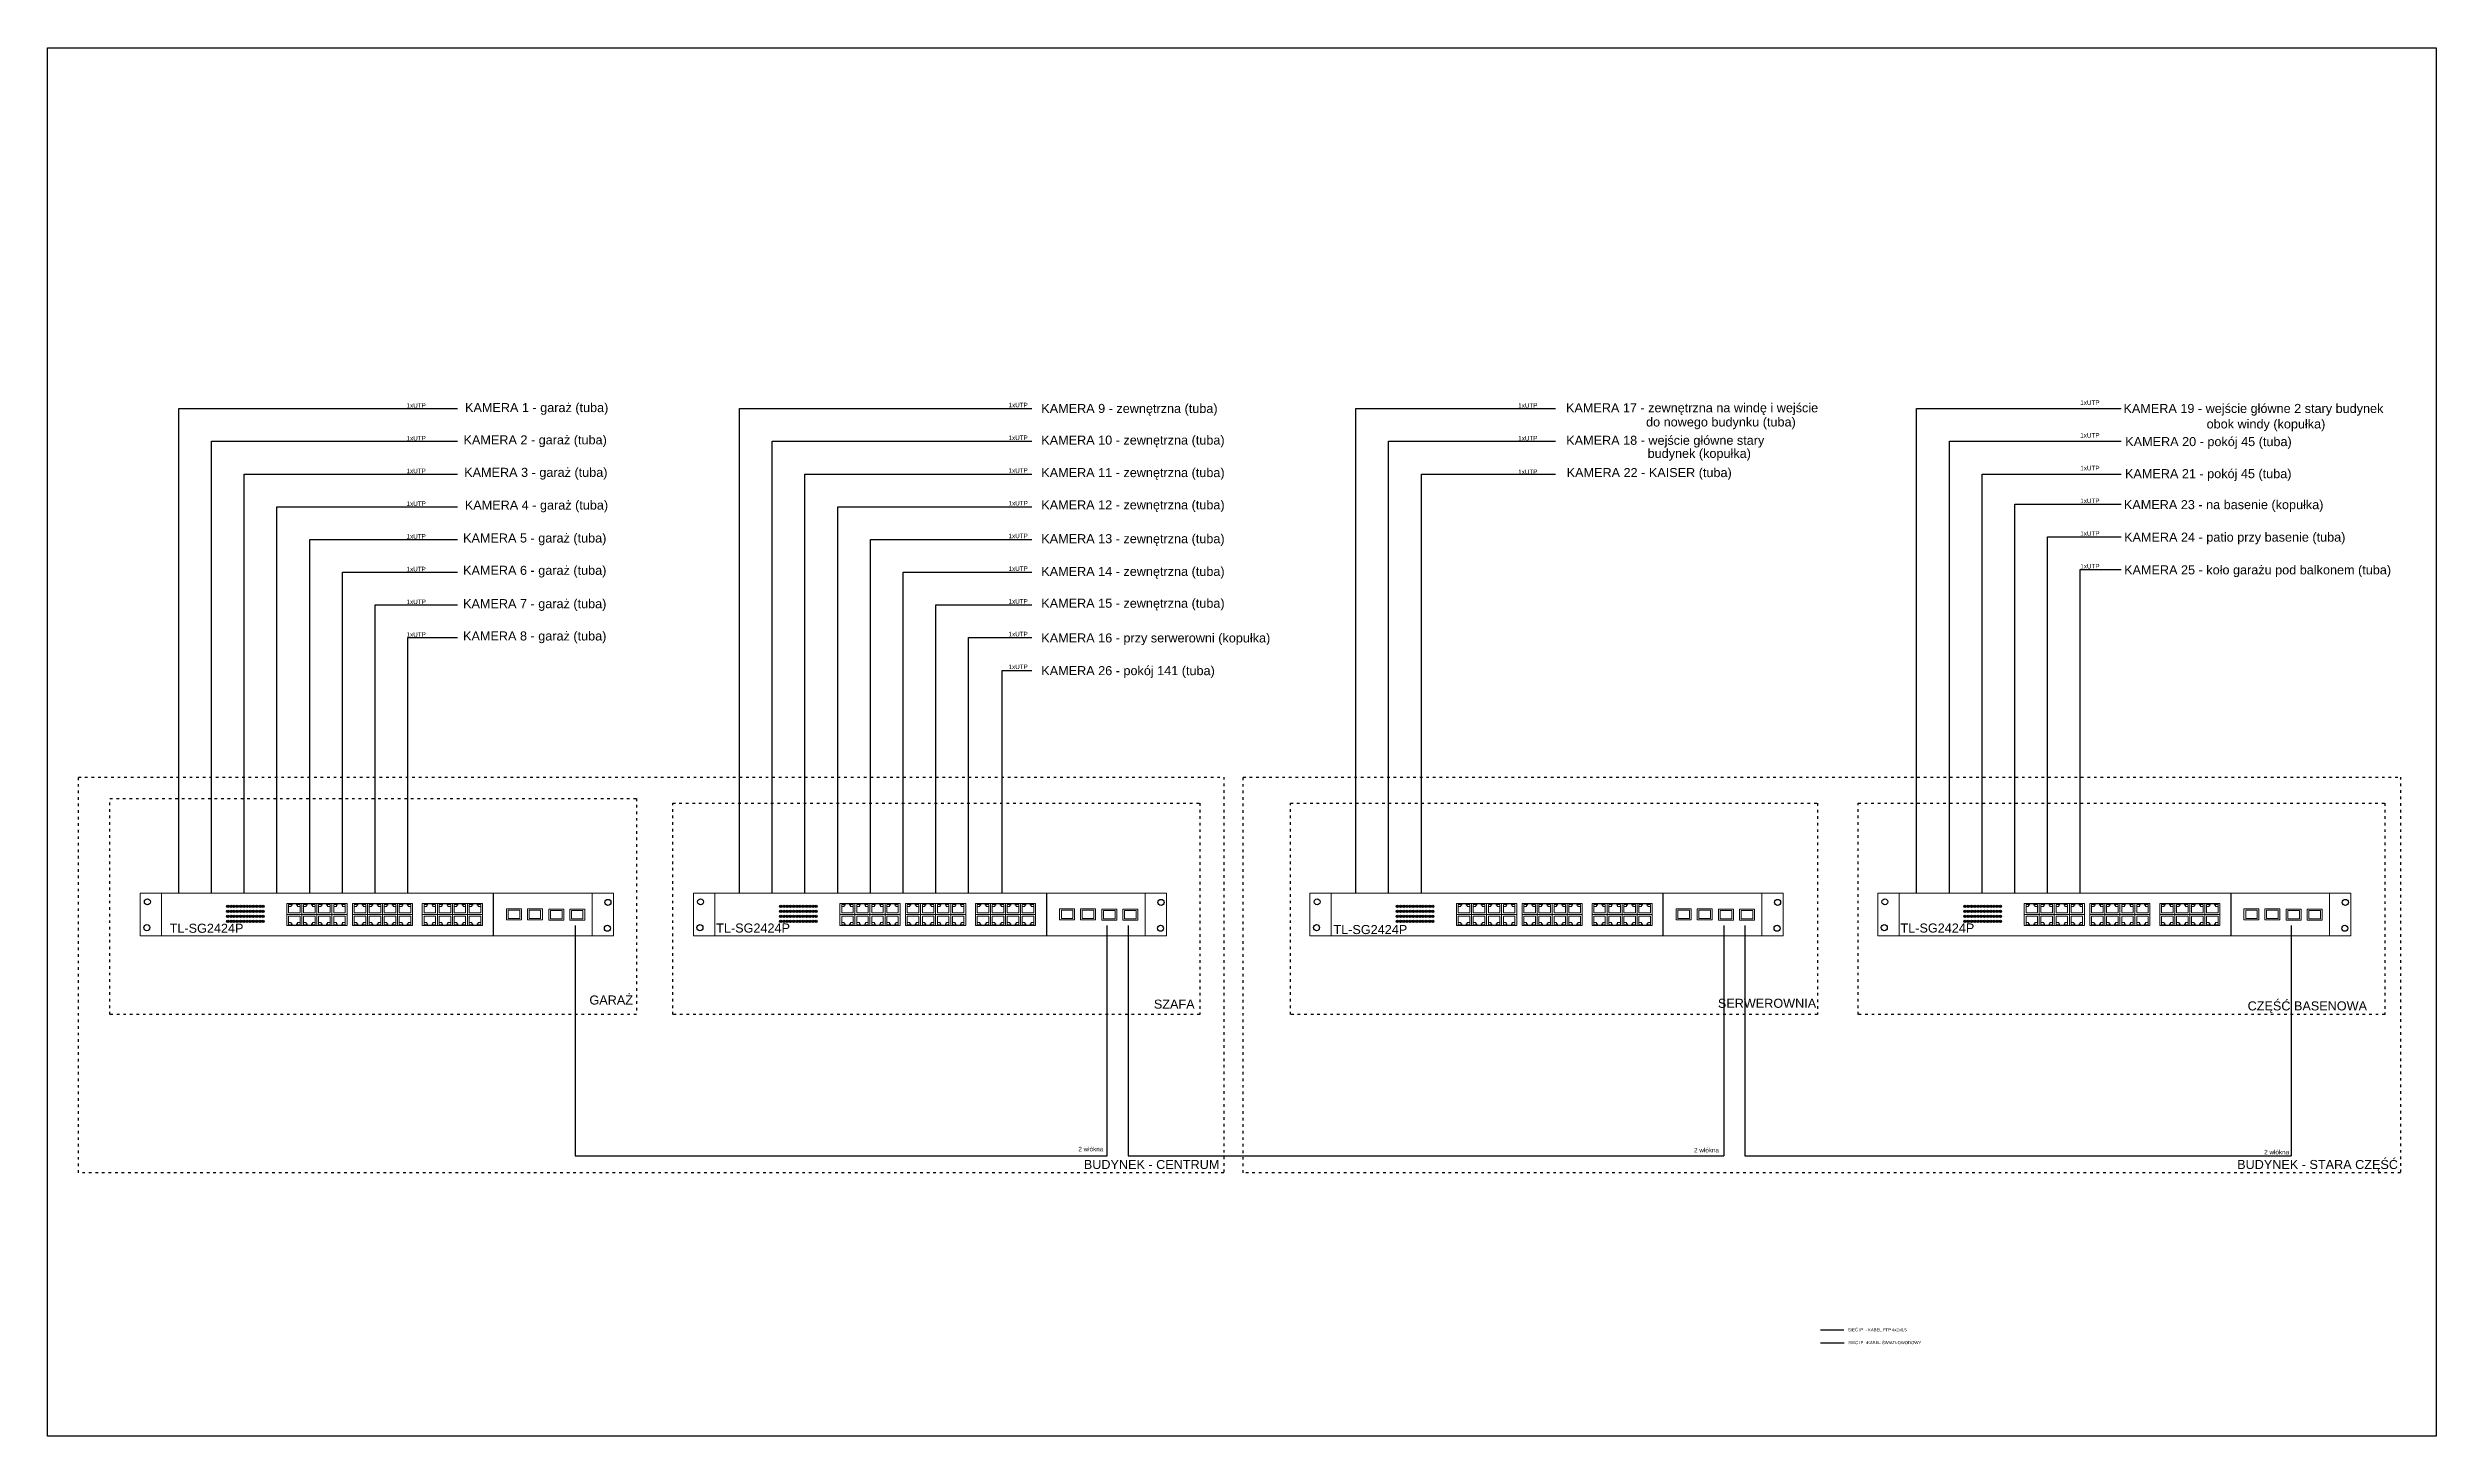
# Model space of a CAD drawing. Header units: millimetres. Extents: x 33327 to 44274, y 3535 to 9900.
import ezdxf

# ---------------------------------------------------------------- set-up
doc = ezdxf.new("R2010")
doc.units = ezdxf.units.MM
doc.linetypes.add('ACAD_ISO03W100', pattern=[30, 12, -18])
doc.layers.add('Tabela ścianki', color=7, linetype='Continuous')
doc.styles.get("Standard").update_dxf_attribs({"font": 'arial.ttf'})

# ---------------------------------------------------------------- blocks, each defined once
blk = doc.blocks.new('CISCO 2960')
h = blk.add_hatch(color=3)
h.dxf.hatch_style = 1
h.paths.add_polyline_path([(4734.5, 2224.2, 1), (4732.1, 2224.2, 1)])
h = blk.add_hatch(color=3)
h.dxf.hatch_style = 1
h.paths.add_polyline_path([(4734.5, 2219.2, 1), (4732.1, 2219.2, 1)])
h = blk.add_hatch(color=3)
h.dxf.hatch_style = 1
h.paths.add_polyline_path([(4734.5, 2214.2, 1), (4732.1, 2214.2, 1)])
h = blk.add_hatch(color=3)
h.dxf.hatch_style = 1
h.paths.add_polyline_path([(4734.5, 2209.2, 1), (4732.1, 2209.2, 1)])
h = blk.add_hatch(color=3)
h.dxf.hatch_style = 1
h.paths.add_polyline_path([(4737.7, 2224.2, 1), (4735.3, 2224.2, 1)])
h = blk.add_hatch(color=3)
h.dxf.hatch_style = 1
h.paths.add_polyline_path([(4737.7, 2219.2, 1), (4735.3, 2219.2, 1)])
h = blk.add_hatch(color=3)
h.dxf.hatch_style = 1
h.paths.add_polyline_path([(4737.7, 2214.2, 1), (4735.3, 2214.2, 1)])
h = blk.add_hatch(color=3)
h.dxf.hatch_style = 1
h.paths.add_polyline_path([(4737.7, 2209.2, 1), (4735.3, 2209.2, 1)])
h = blk.add_hatch(color=3)
h.dxf.hatch_style = 1
h.paths.add_polyline_path([(4740.9, 2224.2, 1), (4738.5, 2224.2, 1)])
h = blk.add_hatch(color=3)
h.dxf.hatch_style = 1
h.paths.add_polyline_path([(4740.9, 2219.2, 1), (4738.5, 2219.2, 1)])
h = blk.add_hatch(color=3)
h.dxf.hatch_style = 1
h.paths.add_polyline_path([(4740.9, 2214.2, 1), (4738.5, 2214.2, 1)])
h = blk.add_hatch(color=3)
h.dxf.hatch_style = 1
h.paths.add_polyline_path([(4740.9, 2209.2, 1), (4738.5, 2209.2, 1)])
h = blk.add_hatch(color=3)
h.dxf.hatch_style = 1
h.paths.add_polyline_path([(4744.1, 2224.2, 1), (4741.7, 2224.2, 1)])
h = blk.add_hatch(color=3)
h.dxf.hatch_style = 1
h.paths.add_polyline_path([(4744.1, 2219.2, 1), (4741.7, 2219.2, 1)])
h = blk.add_hatch(color=3)
h.dxf.hatch_style = 1
h.paths.add_polyline_path([(4744.1, 2214.2, 1), (4741.7, 2214.2, 1)])
h = blk.add_hatch(color=3)
h.dxf.hatch_style = 1
h.paths.add_polyline_path([(4744.1, 2209.2, 1), (4741.7, 2209.2, 1)])
h = blk.add_hatch(color=3)
h.dxf.hatch_style = 1
h.paths.add_polyline_path([(4747.3, 2224.2, 1), (4745, 2224.2, 1)])
h = blk.add_hatch(color=3)
h.dxf.hatch_style = 1
h.paths.add_polyline_path([(4747.3, 2219.2, 1), (4745, 2219.2, 1)])
h = blk.add_hatch(color=3)
h.dxf.hatch_style = 1
h.paths.add_polyline_path([(4747.3, 2214.2, 1), (4745, 2214.2, 1)])
h = blk.add_hatch(color=3)
h.dxf.hatch_style = 1
h.paths.add_polyline_path([(4747.3, 2209.2, 1), (4745, 2209.2, 1)])
h = blk.add_hatch(color=3)
h.dxf.hatch_style = 1
h.paths.add_polyline_path([(4750.5, 2224.2, 1), (4748.2, 2224.2, 1)])
h = blk.add_hatch(color=3)
h.dxf.hatch_style = 1
h.paths.add_polyline_path([(4750.5, 2219.2, 1), (4748.2, 2219.2, 1)])
h = blk.add_hatch(color=3)
h.dxf.hatch_style = 1
h.paths.add_polyline_path([(4750.5, 2214.2, 1), (4748.2, 2214.2, 1)])
h = blk.add_hatch(color=3)
h.dxf.hatch_style = 1
h.paths.add_polyline_path([(4750.5, 2209.2, 1), (4748.2, 2209.2, 1)])
h = blk.add_hatch(color=3)
h.dxf.hatch_style = 1
h.paths.add_polyline_path([(4753.7, 2224.2, 1), (4751.4, 2224.2, 1)])
h = blk.add_hatch(color=3)
h.dxf.hatch_style = 1
h.paths.add_polyline_path([(4753.7, 2219.2, 1), (4751.4, 2219.2, 1)])
h = blk.add_hatch(color=3)
h.dxf.hatch_style = 1
h.paths.add_polyline_path([(4753.7, 2214.2, 1), (4751.4, 2214.2, 1)])
h = blk.add_hatch(color=3)
h.dxf.hatch_style = 1
h.paths.add_polyline_path([(4753.7, 2209.2, 1), (4751.4, 2209.2, 1)])
h = blk.add_hatch(color=3)
h.dxf.hatch_style = 1
h.paths.add_polyline_path([(4756.9, 2224.2, 1), (4754.6, 2224.2, 1)])
h = blk.add_hatch(color=3)
h.dxf.hatch_style = 1
h.paths.add_polyline_path([(4756.9, 2219.2, 1), (4754.6, 2219.2, 1)])
h = blk.add_hatch(color=3)
h.dxf.hatch_style = 1
h.paths.add_polyline_path([(4756.9, 2214.2, 1), (4754.6, 2214.2, 1)])
h = blk.add_hatch(color=3)
h.dxf.hatch_style = 1
h.paths.add_polyline_path([(4756.9, 2209.2, 1), (4754.6, 2209.2, 1)])
h = blk.add_hatch(color=3)
h.dxf.hatch_style = 1
h.paths.add_polyline_path([(4760.1, 2224.2, 1), (4757.8, 2224.2, 1)])
h = blk.add_hatch(color=3)
h.dxf.hatch_style = 1
h.paths.add_polyline_path([(4760.1, 2219.2, 1), (4757.8, 2219.2, 1)])
h = blk.add_hatch(color=3)
h.dxf.hatch_style = 1
h.paths.add_polyline_path([(4760.1, 2214.2, 1), (4757.8, 2214.2, 1)])
h = blk.add_hatch(color=3)
h.dxf.hatch_style = 1
h.paths.add_polyline_path([(4760.1, 2209.2, 1), (4757.8, 2209.2, 1)])
h = blk.add_hatch(color=3)
h.dxf.hatch_style = 1
h.paths.add_polyline_path([(4763.3, 2224.2, 1), (4761, 2224.2, 1)])
h = blk.add_hatch(color=3)
h.dxf.hatch_style = 1
h.paths.add_polyline_path([(4763.3, 2219.2, 1), (4761, 2219.2, 1)])
h = blk.add_hatch(color=3)
h.dxf.hatch_style = 1
h.paths.add_polyline_path([(4763.3, 2214.2, 1), (4761, 2214.2, 1)])
h = blk.add_hatch(color=3)
h.dxf.hatch_style = 1
h.paths.add_polyline_path([(4763.3, 2209.2, 1), (4761, 2209.2, 1)])
h = blk.add_hatch(color=3)
h.dxf.hatch_style = 1
h.paths.add_polyline_path([(4766.5, 2224.2, 1), (4764.2, 2224.2, 1)])
h = blk.add_hatch(color=3)
h.dxf.hatch_style = 1
h.paths.add_polyline_path([(4766.5, 2219.2, 1), (4764.2, 2219.2, 1)])
h = blk.add_hatch(color=3)
h.dxf.hatch_style = 1
h.paths.add_polyline_path([(4766.5, 2214.2, 1), (4764.2, 2214.2, 1)])
h = blk.add_hatch(color=3)
h.dxf.hatch_style = 1
h.paths.add_polyline_path([(4766.5, 2209.2, 1), (4764.2, 2209.2, 1)])
h = blk.add_hatch(color=3)
h.dxf.hatch_style = 1
h.paths.add_polyline_path([(4769.7, 2224.2, 1), (4767.4, 2224.2, 1)])
h = blk.add_hatch(color=3)
h.dxf.hatch_style = 1
h.paths.add_polyline_path([(4769.7, 2219.2, 1), (4767.4, 2219.2, 1)])
h = blk.add_hatch(color=3)
h.dxf.hatch_style = 1
h.paths.add_polyline_path([(4769.7, 2214.2, 1), (4767.4, 2214.2, 1)])
h = blk.add_hatch(color=3)
h.dxf.hatch_style = 1
h.paths.add_polyline_path([(4769.7, 2209.2, 1), (4767.4, 2209.2, 1)])
at = {"lineweight": 0}
for p, q in [((4667.6, 2237.3), (4667.6, 2194.8)), ((5095.9, 2237.3), (5095.9, 2194.8)), ((4793.9, 2224), (4796.5, 2224)), ((4796.5, 2224), (4796.5, 2225.3)), ((4796.5, 2225.3), (4797.4, 2225.3)), ((4797.4, 2225.3), (4797.4, 2226.6)), ((4797.4, 2226.6), (4801.8, 2226.6)), ((4801.8, 2226.6), (4801.8, 2225.3)), ((4801.8, 2225.3), (4802.7, 2225.3)), ((4802.7, 2225.3), (4802.7, 2224)), ((4802.7, 2224), (4805.3, 2224)), ((4808.8, 2224), (4811.5, 2224)), ((4811.5, 2224), (4811.5, 2225.3)), ((4811.5, 2225.3), (4812.4, 2225.3)), ((4812.4, 2225.3), (4812.4, 2226.6)), ((4812.4, 2226.6), (4816.8, 2226.6)), ((4816.8, 2226.6), (4816.8, 2225.3)), ((4816.8, 2225.3), (4817.6, 2225.3)), ((4817.6, 2225.3), (4817.6, 2224)), ((4817.6, 2224), (4820.3, 2224)), ((4823.8, 2224), (4826.4, 2224)), ((4826.4, 2224), (4826.4, 2225.3)), ((4826.4, 2225.3), (4827.3, 2225.3)), ((4827.3, 2225.3), (4827.3, 2226.6)), ((4827.3, 2226.6), (4831.7, 2226.6)), ((4831.7, 2226.6), (4831.7, 2225.3)), ((4831.7, 2225.3), (4832.6, 2225.3)), ((4832.6, 2225.3), (4832.6, 2224)), ((4832.6, 2224), (4835.2, 2224)), ((4838.8, 2224), (4841.4, 2224)), ((4841.4, 2224), (4841.4, 2225.3)), ((4841.4, 2225.3), (4842.3, 2225.3)), ((4842.3, 2225.3), (4842.3, 2226.6)), ((4842.3, 2226.6), (4846.7, 2226.6)), ((4846.7, 2226.6), (4846.7, 2225.3)), ((4846.7, 2225.3), (4847.6, 2225.3)), ((4847.6, 2225.3), (4847.6, 2224)), ((4847.6, 2224), (4850.2, 2224)), ((4859.1, 2224), (4861.8, 2224)), ((4861.8, 2224), (4861.8, 2225.3)), ((4861.8, 2225.3), (4862.7, 2225.3)), ((4862.7, 2225.3), (4862.7, 2226.6)), ((4862.7, 2226.6), (4867.1, 2226.6)), ((4867.1, 2226.6), (4867.1, 2225.3)), ((4867.1, 2225.3), (4867.9, 2225.3)), ((4867.9, 2225.3), (4867.9, 2224)), ((4867.9, 2224), (4870.6, 2224)), ((4874.1, 2224), (4876.7, 2224)), ((4876.7, 2224), (4876.7, 2225.3)), ((4876.7, 2225.3), (4877.6, 2225.3)), ((4877.6, 2225.3), (4877.6, 2226.6)), ((4877.6, 2226.6), (4882, 2226.6)), ((4882, 2226.6), (4882, 2225.3)), ((4882, 2225.3), (4882.9, 2225.3)), ((4882.9, 2225.3), (4882.9, 2224)), ((4882.9, 2224), (4885.5, 2224)), ((4889.1, 2224), (4891.7, 2224)), ((4891.7, 2224), (4891.7, 2225.3)), ((4891.7, 2225.3), (4892.6, 2225.3)), ((4892.6, 2225.3), (4892.6, 2226.6)), ((4892.6, 2226.6), (4897, 2226.6)), ((4897, 2226.6), (4897, 2225.3)), ((4897, 2225.3), (4897.9, 2225.3)), ((4897.9, 2225.3), (4897.9, 2224)), ((4897.9, 2224), (4900.5, 2224)), ((4904, 2224), (4906.7, 2224)), ((4906.7, 2224), (4906.7, 2225.3)), ((4906.7, 2225.3), (4907.5, 2225.3)), ((4907.5, 2225.3), (4907.5, 2226.6)), ((4907.5, 2226.6), (4911.9, 2226.6)), ((4911.9, 2226.6), (4911.9, 2225.3)), ((4911.9, 2225.3), (4912.8, 2225.3)), ((4912.8, 2225.3), (4912.8, 2224)), ((4912.8, 2224), (4915.5, 2224)), ((4928.7, 2224), (4931.3, 2224)), ((4931.3, 2224), (4931.3, 2225.3)), ((4931.3, 2225.3), (4932.2, 2225.3)), ((4932.2, 2225.3), (4932.2, 2226.6)), ((4932.2, 2226.6), (4936.6, 2226.6)), ((4936.6, 2226.6), (4936.6, 2225.3)), ((4936.6, 2225.3), (4937.5, 2225.3)), ((4937.5, 2225.3), (4937.5, 2224)), ((4937.5, 2224), (4940.1, 2224)), ((4943.6, 2224), (4946.3, 2224)), ((4946.3, 2224), (4946.3, 2225.3)), ((4946.3, 2225.3), (4947.1, 2225.3)), ((4947.1, 2225.3), (4947.1, 2226.6)), ((4947.1, 2226.6), (4951.5, 2226.6)), ((4951.5, 2226.6), (4951.5, 2225.3)), ((4951.5, 2225.3), (4952.4, 2225.3)), ((4952.4, 2225.3), (4952.4, 2224)), ((4952.4, 2224), (4955.1, 2224)), ((4958.6, 2224), (4961.2, 2224)), ((4961.2, 2224), (4961.2, 2225.3)), ((4961.2, 2225.3), (4962.1, 2225.3)), ((4962.1, 2225.3), (4962.1, 2226.6)), ((4962.1, 2226.6), (4966.5, 2226.6)), ((4966.5, 2226.6), (4966.5, 2225.3)), ((4966.5, 2225.3), (4967.4, 2225.3)), ((4967.4, 2225.3), (4967.4, 2224)), ((4967.4, 2224), (4970, 2224)), ((4973.5, 2224), (4976.2, 2224)), ((4976.2, 2224), (4976.2, 2225.3)), ((4976.2, 2225.3), (4977.1, 2225.3)), ((4977.1, 2225.3), (4977.1, 2226.6)), ((4977.1, 2226.6), (4981.5, 2226.6)), ((4981.5, 2226.6), (4981.5, 2225.3)), ((4981.5, 2225.3), (4982.3, 2225.3)), ((4982.3, 2225.3), (4982.3, 2224)), ((4982.3, 2224), (4985, 2224)), ((4793.9, 2208.1), (4796.5, 2208.1)), ((4796.5, 2208.1), (4796.5, 2206.8)), ((4796.5, 2206.8), (4797.4, 2206.8)), ((4797.4, 2206.8), (4797.4, 2205.5)), ((4797.4, 2205.5), (4801.8, 2205.5)), ((4801.8, 2205.5), (4801.8, 2206.8)), ((4801.8, 2206.8), (4802.7, 2206.8)), ((4802.7, 2206.8), (4802.7, 2208.1)), ((4802.7, 2208.1), (4805.3, 2208.1)), ((4808.8, 2208.1), (4811.5, 2208.1)), ((4811.5, 2208.1), (4811.5, 2206.8)), ((4811.5, 2206.8), (4812.4, 2206.8)), ((4812.4, 2206.8), (4812.4, 2205.5)), ((4812.4, 2205.5), (4816.8, 2205.5)), ((4816.8, 2205.5), (4816.8, 2206.8)), ((4816.8, 2206.8), (4817.6, 2206.8)), ((4817.6, 2206.8), (4817.6, 2208.1)), ((4817.6, 2208.1), (4820.3, 2208.1)), ((4823.8, 2208.1), (4826.4, 2208.1)), ((4826.4, 2208.1), (4826.4, 2206.8)), ((4826.4, 2206.8), (4827.3, 2206.8)), ((4827.3, 2206.8), (4827.3, 2205.5)), ((4827.3, 2205.5), (4831.7, 2205.5)), ((4831.7, 2205.5), (4831.7, 2206.8)), ((4831.7, 2206.8), (4832.6, 2206.8)), ((4832.6, 2206.8), (4832.6, 2208.1)), ((4832.6, 2208.1), (4835.2, 2208.1)), ((4838.8, 2208.1), (4841.4, 2208.1)), ((4841.4, 2208.1), (4841.4, 2206.8)), ((4841.4, 2206.8), (4842.3, 2206.8)), ((4842.3, 2206.8), (4842.3, 2205.5)), ((4842.3, 2205.5), (4846.7, 2205.5)), ((4846.7, 2205.5), (4846.7, 2206.8)), ((4846.7, 2206.8), (4847.6, 2206.8)), ((4847.6, 2206.8), (4847.6, 2208.1)), ((4847.6, 2208.1), (4850.2, 2208.1)), ((4859.1, 2208.1), (4861.8, 2208.1)), ((4861.8, 2208.1), (4861.8, 2206.8)), ((4861.8, 2206.8), (4862.7, 2206.8)), ((4862.7, 2206.8), (4862.7, 2205.5)), ((4862.7, 2205.5), (4867.1, 2205.5)), ((4867.1, 2205.5), (4867.1, 2206.8)), ((4867.1, 2206.8), (4867.9, 2206.8)), ((4867.9, 2206.8), (4867.9, 2208.1)), ((4867.9, 2208.1), (4870.6, 2208.1)), ((4874.1, 2208.1), (4876.7, 2208.1)), ((4876.7, 2208.1), (4876.7, 2206.8)), ((4876.7, 2206.8), (4877.6, 2206.8)), ((4877.6, 2206.8), (4877.6, 2205.5)), ((4877.6, 2205.5), (4882, 2205.5)), ((4882, 2205.5), (4882, 2206.8)), ((4882, 2206.8), (4882.9, 2206.8)), ((4882.9, 2206.8), (4882.9, 2208.1)), ((4882.9, 2208.1), (4885.5, 2208.1)), ((4889.1, 2208.1), (4891.7, 2208.1)), ((4891.7, 2208.1), (4891.7, 2206.8)), ((4891.7, 2206.8), (4892.6, 2206.8)), ((4892.6, 2206.8), (4892.6, 2205.5)), ((4892.6, 2205.5), (4897, 2205.5)), ((4897, 2205.5), (4897, 2206.8)), ((4897, 2206.8), (4897.9, 2206.8)), ((4897.9, 2206.8), (4897.9, 2208.1)), ((4897.9, 2208.1), (4900.5, 2208.1)), ((4904, 2208.1), (4906.7, 2208.1)), ((4906.7, 2208.1), (4906.7, 2206.8)), ((4906.7, 2206.8), (4907.5, 2206.8)), ((4907.5, 2206.8), (4907.5, 2205.5)), ((4907.5, 2205.5), (4911.9, 2205.5)), ((4911.9, 2205.5), (4911.9, 2206.8)), ((4911.9, 2206.8), (4912.8, 2206.8)), ((4912.8, 2206.8), (4912.8, 2208.1)), ((4912.8, 2208.1), (4915.5, 2208.1)), ((4928.7, 2208.1), (4931.3, 2208.1)), ((4931.3, 2208.1), (4931.3, 2206.8)), ((4931.3, 2206.8), (4932.2, 2206.8)), ((4932.2, 2206.8), (4932.2, 2205.5)), ((4932.2, 2205.5), (4936.6, 2205.5)), ((4936.6, 2205.5), (4936.6, 2206.8)), ((4936.6, 2206.8), (4937.5, 2206.8)), ((4937.5, 2206.8), (4937.5, 2208.1)), ((4937.5, 2208.1), (4940.1, 2208.1)), ((4943.6, 2208.1), (4946.3, 2208.1)), ((4946.3, 2208.1), (4946.3, 2206.8)), ((4946.3, 2206.8), (4947.1, 2206.8)), ((4947.1, 2206.8), (4947.1, 2205.5)), ((4947.1, 2205.5), (4951.5, 2205.5)), ((4951.5, 2205.5), (4951.5, 2206.8)), ((4951.5, 2206.8), (4952.4, 2206.8)), ((4952.4, 2206.8), (4952.4, 2208.1)), ((4952.4, 2208.1), (4955.1, 2208.1)), ((4958.6, 2208.1), (4961.2, 2208.1)), ((4961.2, 2208.1), (4961.2, 2206.8)), ((4961.2, 2206.8), (4962.1, 2206.8)), ((4962.1, 2206.8), (4962.1, 2205.5)), ((4962.1, 2205.5), (4966.5, 2205.5)), ((4966.5, 2205.5), (4966.5, 2206.8)), ((4966.5, 2206.8), (4967.4, 2206.8)), ((4967.4, 2206.8), (4967.4, 2208.1)), ((4967.4, 2208.1), (4970, 2208.1)), ((4973.5, 2208.1), (4976.2, 2208.1)), ((4976.2, 2208.1), (4976.2, 2206.8)), ((4976.2, 2206.8), (4977.1, 2206.8)), ((4977.1, 2206.8), (4977.1, 2205.5)), ((4977.1, 2205.5), (4981.5, 2205.5)), ((4981.5, 2205.5), (4981.5, 2206.8)), ((4981.5, 2206.8), (4982.3, 2206.8)), ((4982.3, 2206.8), (4982.3, 2208.1)), ((4982.3, 2208.1), (4985, 2208.1))]:
    blk.add_line(p, q, dxfattribs=at)
blk.add_line((4997.5, 2237.3), (4997.5, 2194.8))
for points in [[(4646.4, 2194.8), (5117, 2194.8), (5117, 2237.3), (4646.4, 2237.3)], [(4792.1, 2216), (4807.1, 2216), (4807.1, 2227), (4792.1, 2227)], [(4792.1, 2216), (4807.1, 2216), (4807.1, 2205), (4792.1, 2205)], [(4807.1, 2216), (4822, 2216), (4822, 2227), (4807.1, 2227)], [(4807.1, 2216), (4822, 2216), (4822, 2205), (4807.1, 2205)], [(4822, 2216), (4837, 2216), (4837, 2227), (4822, 2227)], [(4822, 2216), (4837, 2216), (4837, 2205), (4822, 2205)], [(4837, 2216), (4852, 2216), (4852, 2227), (4837, 2227)], [(4837, 2216), (4852, 2216), (4852, 2205), (4837, 2205)], [(4857.4, 2216), (4872.3, 2216), (4872.3, 2227), (4857.4, 2227)], [(4857.4, 2216), (4872.3, 2216), (4872.3, 2205), (4857.4, 2205)], [(4872.3, 2216), (4887.3, 2216), (4887.3, 2227), (4872.3, 2227)], [(4872.3, 2216), (4887.3, 2216), (4887.3, 2205), (4872.3, 2205)], [(4887.3, 2216), (4902.3, 2216), (4902.3, 2227), (4887.3, 2227)], [(4887.3, 2216), (4902.3, 2216), (4902.3, 2205), (4887.3, 2205)], [(4902.3, 2216), (4917.2, 2216), (4917.2, 2227), (4902.3, 2227)], [(4902.3, 2216), (4917.2, 2216), (4917.2, 2205), (4902.3, 2205)], [(4926.9, 2216), (4941.9, 2216), (4941.9, 2227), (4926.9, 2227)], [(4926.9, 2216), (4941.9, 2216), (4941.9, 2205), (4926.9, 2205)], [(4941.9, 2216), (4956.8, 2216), (4956.8, 2227), (4941.9, 2227)], [(4941.9, 2216), (4956.8, 2216), (4956.8, 2205), (4941.9, 2205)], [(4956.8, 2216), (4971.8, 2216), (4971.8, 2227), (4956.8, 2227)], [(4956.8, 2216), (4971.8, 2216), (4971.8, 2205), (4956.8, 2205)], [(4971.8, 2216), (4986.7, 2216), (4986.7, 2227), (4971.8, 2227)], [(4971.8, 2216), (4986.7, 2216), (4986.7, 2205), (4971.8, 2205)], [(5010.6, 2221.8), (5025.6, 2221.8), (5025.6, 2210.8), (5010.6, 2210.8)], [(5012.4, 2220.5), (5023.8, 2220.5), (5023.8, 2212.1), (5012.4, 2212.1)], [(5031.4, 2221.8), (5046.4, 2221.8), (5046.4, 2210.8), (5031.4, 2210.8)], [(5033.2, 2220.5), (5044.6, 2220.5), (5044.6, 2212.1), (5033.2, 2212.1)], [(5052.7, 2221.5), (5067.6, 2221.5), (5067.6, 2210.5), (5052.7, 2210.5)], [(5054.4, 2220.2), (5065.9, 2220.2), (5065.9, 2211.9), (5054.4, 2211.9)], [(5073.5, 2221.5), (5088.4, 2221.5), (5088.4, 2210.5), (5073.5, 2210.5)], [(5075.2, 2220.2), (5086.7, 2220.2), (5086.7, 2211.9), (5075.2, 2211.9)]]:
    blk.add_lwpolyline(points, close=True, dxfattribs=at)
for points in [[(4797.4, 2226.2), (4793.9, 2226.2), (4793.9, 2217.8), (4805.3, 2217.8), (4805.3, 2226.2), (4801.8, 2226.2)], [(4797.4, 2205.9), (4793.9, 2205.9), (4793.9, 2214.3), (4805.3, 2214.3), (4805.3, 2205.9), (4801.8, 2205.9)], [(4812.4, 2226.2), (4808.8, 2226.2), (4808.8, 2217.8), (4820.3, 2217.8), (4820.3, 2226.2), (4816.8, 2226.2)], [(4812.4, 2205.9), (4808.8, 2205.9), (4808.8, 2214.3), (4820.3, 2214.3), (4820.3, 2205.9), (4816.8, 2205.9)], [(4827.3, 2226.2), (4823.8, 2226.2), (4823.8, 2217.8), (4835.2, 2217.8), (4835.2, 2226.2), (4831.7, 2226.2)], [(4827.3, 2205.9), (4823.8, 2205.9), (4823.8, 2214.3), (4835.2, 2214.3), (4835.2, 2205.9), (4831.7, 2205.9)], [(4842.3, 2226.2), (4838.8, 2226.2), (4838.8, 2217.8), (4850.2, 2217.8), (4850.2, 2226.2), (4846.7, 2226.2)], [(4842.3, 2205.9), (4838.8, 2205.9), (4838.8, 2214.3), (4850.2, 2214.3), (4850.2, 2205.9), (4846.7, 2205.9)], [(4862.7, 2226.2), (4859.1, 2226.2), (4859.1, 2217.8), (4870.6, 2217.8), (4870.6, 2226.2), (4867.1, 2226.2)], [(4862.7, 2205.9), (4859.1, 2205.9), (4859.1, 2214.3), (4870.6, 2214.3), (4870.6, 2205.9), (4867.1, 2205.9)], [(4877.6, 2226.2), (4874.1, 2226.2), (4874.1, 2217.8), (4885.5, 2217.8), (4885.5, 2226.2), (4882, 2226.2)], [(4877.6, 2205.9), (4874.1, 2205.9), (4874.1, 2214.3), (4885.5, 2214.3), (4885.5, 2205.9), (4882, 2205.9)], [(4892.6, 2226.2), (4889.1, 2226.2), (4889.1, 2217.8), (4900.5, 2217.8), (4900.5, 2226.2), (4897, 2226.2)], [(4892.6, 2205.9), (4889.1, 2205.9), (4889.1, 2214.3), (4900.5, 2214.3), (4900.5, 2205.9), (4897, 2205.9)], [(4907.5, 2226.2), (4904, 2226.2), (4904, 2217.8), (4915.5, 2217.8), (4915.5, 2226.2), (4911.9, 2226.2)], [(4907.5, 2205.9), (4904, 2205.9), (4904, 2214.3), (4915.5, 2214.3), (4915.5, 2205.9), (4911.9, 2205.9)], [(4932.2, 2226.2), (4928.7, 2226.2), (4928.7, 2217.8), (4940.1, 2217.8), (4940.1, 2226.2), (4936.6, 2226.2)], [(4932.2, 2205.9), (4928.7, 2205.9), (4928.7, 2214.3), (4940.1, 2214.3), (4940.1, 2205.9), (4936.6, 2205.9)], [(4947.1, 2226.2), (4943.6, 2226.2), (4943.6, 2217.8), (4955.1, 2217.8), (4955.1, 2226.2), (4951.5, 2226.2)], [(4947.1, 2205.9), (4943.6, 2205.9), (4943.6, 2214.3), (4955.1, 2214.3), (4955.1, 2205.9), (4951.5, 2205.9)], [(4962.1, 2226.2), (4958.6, 2226.2), (4958.6, 2217.8), (4970, 2217.8), (4970, 2226.2), (4966.5, 2226.2)], [(4962.1, 2205.9), (4958.6, 2205.9), (4958.6, 2214.3), (4970, 2214.3), (4970, 2205.9), (4966.5, 2205.9)], [(4977.1, 2226.2), (4973.5, 2226.2), (4973.5, 2217.8), (4985, 2217.8), (4985, 2226.2), (4981.5, 2226.2)], [(4977.1, 2205.9), (4973.5, 2205.9), (4973.5, 2214.3), (4985, 2214.3), (4985, 2205.9), (4981.5, 2205.9)]]:
    blk.add_lwpolyline(points, dxfattribs=at)
for centre in [(4653.5, 2228.7), (5111.5, 2228.1), (4652.9, 2203), (5111, 2202.4)]:
    blk.add_circle(centre, 3)
at = {"color": 3}
for centre in [(4733.3, 2224.2), (4733.3, 2219.2), (4733.3, 2214.2), (4733.3, 2209.2), (4736.5, 2224.2), (4736.5, 2219.2), (4736.5, 2214.2), (4736.5, 2209.2), (4739.7, 2224.2), (4739.7, 2219.2), (4739.7, 2214.2), (4739.7, 2209.2), (4742.9, 2224.2), (4742.9, 2219.2), (4742.9, 2214.2), (4742.9, 2209.2), (4746.1, 2224.2), (4746.1, 2219.2), (4746.1, 2214.2), (4746.1, 2209.2), (4749.3, 2224.2), (4749.3, 2219.2), (4749.3, 2214.2), (4749.3, 2209.2), (4752.5, 2224.2), (4752.5, 2219.2), (4752.5, 2214.2), (4752.5, 2209.2), (4755.7, 2224.2), (4755.7, 2219.2), (4755.7, 2214.2), (4755.7, 2209.2), (4758.9, 2224.2), (4758.9, 2219.2), (4758.9, 2214.2), (4758.9, 2209.2), (4762.1, 2224.2), (4762.1, 2219.2), (4762.1, 2214.2), (4762.1, 2209.2), (4765.3, 2224.2), (4765.3, 2219.2), (4765.3, 2214.2), (4765.3, 2209.2), (4768.5, 2224.2), (4768.5, 2219.2), (4768.5, 2214.2), (4768.5, 2209.2)]:
    blk.add_circle(centre, 1.16, dxfattribs=at)

msp = doc.modelspace()

# ---------------------------------------------------------------- linework, layer by layer
at = {"color": 3}
for p, q in [((33928, 6024), (33928, 8246)), ((33928, 8246), (35205, 8246)), ((36498, 6024), (36498, 8246)), ((36498, 8246), (37837, 8246)), ((39323, 6024), (39323, 8246)), ((39323, 8246), (40238, 8246)), ((41893, 6024), (41893, 8246)), ((41893, 8246), (42830, 8246)), ((34078, 6024), (34078, 8096)), ((34078, 8096), (35205, 8096)), ((36648, 6024), (36648, 8096)), ((36648, 8096), (37837, 8096)), ((39473, 6024), (39473, 8096)), ((39473, 8096), (40238, 8096)), ((42043, 6024), (42043, 8096)), ((42043, 8096), (42830, 8096)), ((34228, 6024), (34228, 7946)), ((34228, 7946), (35205, 7946)), ((36798, 6024), (36798, 7946)), ((36798, 7946), (37837, 7946)), ((39623, 6024), (39623, 7946)), ((39623, 7946), (40238, 7946)), ((42193, 6024), (42193, 7946)), ((42193, 7946), (42830, 7946)), ((34378, 6024), (34378, 7796)), ((34378, 7796), (35205, 7796)), ((36948, 6024), (36948, 7796)), ((36948, 7796), (37837, 7796)), ((42343, 6024), (42343, 7808)), ((42343, 7808), (42830, 7808)), ((34528, 6024), (34528, 7646)), ((34528, 7646), (35205, 7646)), ((37098, 6024), (37098, 7646)), ((37098, 7646), (37837, 7646)), ((42493, 6024), (42493, 7658)), ((42493, 7658), (42830, 7658)), ((34678, 6024), (34678, 7496)), ((34678, 7496), (35205, 7496)), ((37248, 6024), (37248, 7496)), ((37248, 7496), (37837, 7496)), ((42643, 6024), (42643, 7508)), ((42643, 7508), (42830, 7508)), ((34828, 6024), (34828, 7346)), ((34828, 7346), (35205, 7346)), ((37398, 6024), (37398, 7346)), ((37398, 7346), (37837, 7346)), ((34978, 6024), (34978, 7196)), ((34978, 7196), (35205, 7196)), ((37548, 6024), (37548, 7196)), ((37548, 7196), (37837, 7196)), ((37702, 6024), (37702, 7046)), ((37702, 7046), (37837, 7046))]:
    msp.add_line(p, q, dxfattribs=at)
at = {"color": 6}
for p, q in [((35744, 5876), (35744, 4821)), ((38183, 4820), (38183, 5876)), ((38279, 5876), (38279, 4820)), ((41009, 5876), (41009, 4820)), ((41105, 5876), (41105, 4820)), ((43610, 5876), (43610, 4820)), ((35744, 4821), (38183, 4820)), ((38279, 4820), (41009, 4820)), ((41105, 4820), (43610, 4820)), ((41453, 3963), (41561, 3963))]:
    msp.add_line(p, q, dxfattribs=at)
at = {"color": 4}
msp.add_line((41452, 4022), (41559, 4022), dxfattribs=at)
msp.add_lwpolyline([(33327, 3535), (33327, 9900), (44274, 9900), (44274, 3535)], close=True)
at = {"linetype": 'ACAD_ISO03W100'}
for points in [[(33468, 6557), (38718, 6557), (38718, 4743), (33468, 4743)], [(38806, 6557), (44110, 6557), (44110, 4743), (38806, 4743)], [(33612, 6459), (36026, 6459), (36026, 5468), (33612, 5468)], [(36192, 6437), (38607, 6437), (38607, 5468), (36192, 5468)], [(39023, 6437), (41438, 6437), (41438, 5468), (39023, 5468)], [(41625, 6437), (44039, 6437), (44039, 5468), (41625, 5468)]]:
    msp.add_lwpolyline(points, close=True, dxfattribs=at)
at = {"layer": 'Tabela ścianki', "linetype": 'Continuous', "lineweight": -3, "ltscale": 3}
msp.add_line((42233, 3536), (44274, 3536), dxfattribs=at)

# ---------------------------------------------------------------- block references
at = {"xscale": 4.608, "yscale": 4.608, "zscale": 4.608}
for p in [(12341, -4285), (14876, -4285), (17702, -4285), (20304, -4285)]:
    msp.add_blockref('CISCO 2960', p, dxfattribs=at)

# ---------------------------------------------------------------- texts
for s, height, p in [('1xUTP', 20.7, (34972, 8250)), ('KAMERA 1 - garaż (tuba)', 41.47, (35240, 8230)), ('1xUTP', 20.7, (37731, 8252)), ('KAMERA 9 - zewnętrzna (tuba)', 41.47, (37881, 8226)), ('1xUTP', 20.7, (40067, 8250)), ('KAMERA 17 - zewnętrzna na windę i wejście', 41.47, (40286, 8229)), ('1xUTP', 20.7, (42643, 8263)), ('KAMERA 19 - wejście główne 2 stary budynek', 41.47, (42841, 8226)), ('1xUTP', 20.7, (34972, 8100)), ('KAMERA 2 - garaż (tuba)', 41.47, (35233, 8082)), ('1xUTP', 20.7, (37731, 8102)), ('KAMERA 10 - zewnętrzna (tuba)', 41.47, (37881, 8081)), ('1xUTP', 20.7, (40067, 8100)), ('KAMERA 18 - wejście główne stary', 41.47, (40287, 8080)), ('do nowego budynku (tuba)', 41.47, (40653, 8164)), ('1xUTP', 20.7, (42643, 8113)), ('KAMERA 20 - pokój 45 (tuba)', 41.47, (42849, 8074)), ('obok windy (kopułka)', 41.47, (43222, 8155)), ('budynek (kopułka)', 41.47, (40660, 8020)), ('1xUTP', 20.7, (34972, 7950)), ('KAMERA 3 - garaż (tuba)', 41.47, (35236, 7933)), ('1xUTP', 20.7, (37731, 7952)), ('KAMERA 11 - zewnętrzna (tuba)', 41.47, (37881, 7932)), ('1xUTP', 20.7, (40067, 7946)), ('KAMERA 22 - KAISER (tuba)', 41.47, (40289, 7932)), ('1xUTP', 20.7, (42643, 7963)), ('KAMERA 21 - pokój 45 (tuba)', 41.47, (42848, 7927)), ('1xUTP', 20.7, (34972, 7800)), ('KAMERA 4 - garaż (tuba)', 41.47, (35239, 7783)), ('1xUTP', 20.7, (37731, 7802)), ('KAMERA 12 - zewnętrzna (tuba)', 41.47, (37881, 7784)), ('1xUTP', 20.7, (42643, 7813)), ('KAMERA 23 - na basenie (kopułka)', 41.47, (42843, 7785)), ('1xUTP', 20.7, (34972, 7650)), ('KAMERA 5 - garaż (tuba)', 41.47, (35231, 7632)), ('1xUTP', 20.7, (37731, 7652)), ('KAMERA 13 - zewnętrzna (tuba)', 41.47, (37881, 7629)), ('1xUTP', 20.7, (42643, 7663)), ('KAMERA 24 - patio przy basenie (tuba)', 41.47, (42844, 7636)), ('1xUTP', 20.7, (34972, 7500)), ('KAMERA 6 - garaż (tuba)', 41.47, (35231, 7484)), ('1xUTP', 20.7, (37731, 7502)), ('KAMERA 14 - zewnętrzna (tuba)', 41.47, (37881, 7479)), ('1xUTP', 20.7, (42643, 7513)), ('KAMERA 25 - koło garażu pod balkonem (tuba)', 41.47, (42844, 7486)), ('1xUTP', 20.7, (34972, 7350)), ('KAMERA 7 - garaż (tuba)', 41.47, (35231, 7331)), ('1xUTP', 20.7, (37731, 7352)), ('KAMERA 15 - zewnętrzna (tuba)', 41.47, (37881, 7333)), ('KAMERA 8 - garaż (tuba)', 41.47, (35231, 7183)), ('1xUTP', 20.7, (34972, 7200)), ('1xUTP', 20.7, (37731, 7202)), ('KAMERA 16 - przy serwerowni (kopułka)', 41.47, (37881, 7174)), ('1xUTP', 20.7, (37731, 7052)), ('KAMERA 26 - pokój 141 (tuba)', 41.47, (37881, 7024)), ('TL-SG2424P', 41.5, (33886, 5843)), ('TL-SG2424P', 41.5, (36391, 5844)), ('TL-SG2424P', 41.5, (39220, 5837)), ('TL-SG2424P', 41.5, (41819, 5844)), ('GARAŻ', 41.5, (35810, 5514)), ('SZAFA', 41.5, (38397, 5495)), ('SERWEROWNIA', 41.47, (40982, 5499)), ('CZĘŚĆ BASENOWA', 41.47, (43410, 5487)), ('2 włókna', 20.7, (38051, 4841)), ('2 włókna', 20.7, (40873, 4836)), ('2 włókna', 20.7, (43486, 4827)), ('BUDYNEK - CENTRUM', 41.47, (38076, 4760)), ('BUDYNEK - STARA CZĘŚĆ', 41.47, (43362, 4760)), ('SIEĆ IP  - KABEL FTP 4x2x0,5', 13.84, (41579, 4016)), ('SIEĆ IP  -KABEL ŚWIATŁOWODOWY', 13.84, (41580, 3957))]:
    msp.add_text(s, height=height).set_placement(p)

doc.saveas('drawing.dxf')
